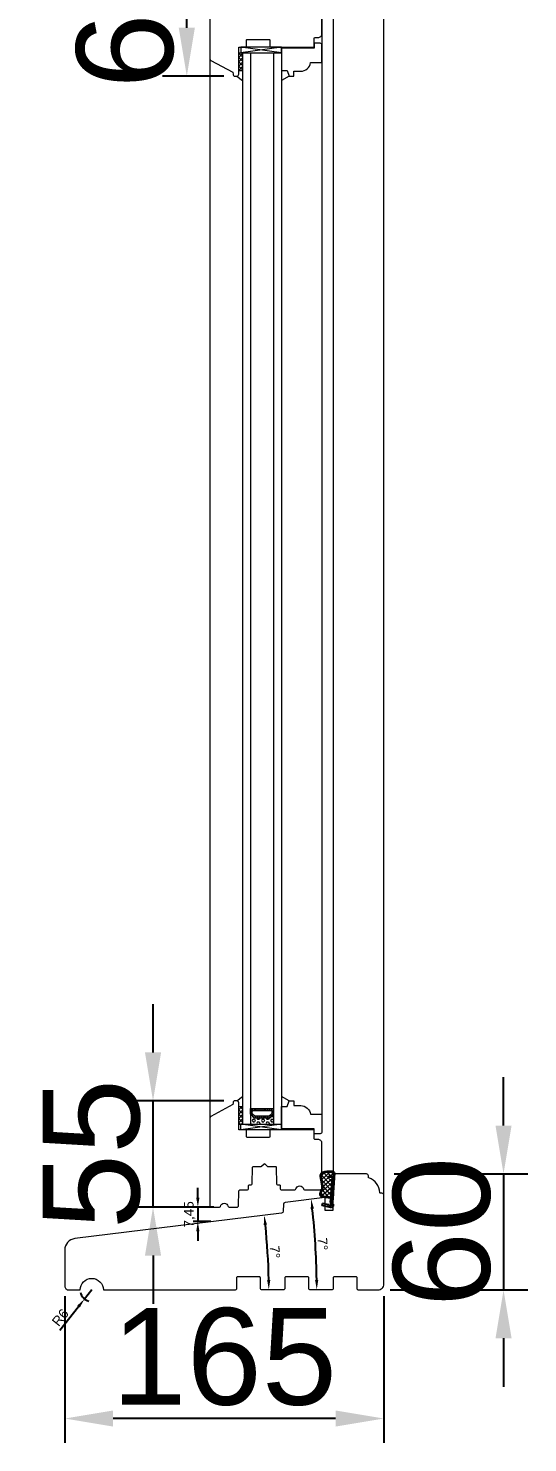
# Model space of a CAD drawing. Header units: millimetres. Extents: x 0 to 182016, y 11 to 3710.
# Drawn here: x 13452 to 13710, y 1233 to 1964 of the extents above; entities that cross this region are included whole.
import ezdxf

# ---------------------------------------------------------------- set-up
doc = ezdxf.new("R2010")
doc.units = ezdxf.units.MM
doc.layers.add('Matmenys', color=10, linetype='Continuous', lineweight=20)
doc.layers.add('Testinės profilio linijos', color=7, linetype='Continuous', lineweight=5)
doc.layers.add('Stiklo paketas', color=7, linetype='Continuous')
doc.styles.get("Standard").update_dxf_attribs({"font": 'arial.ttf'})
doc.dimstyles.new('2', dxfattribs={"dimscale": 2, "dimtxt": 2.5, "dimasz": 2.5, "dimexe": 1.25, "dimexo": 0.625, "dimtad": 1, "dimtxsty": 'Standard', "dimcen": 2.5, "dimadec": 0, "dimazin": 0, "dimtfac": 1, "dimtmove": 0, "dimatfit": 3, "dimfxl": 1, "dimarcsym": 0})
doc.dimstyles.new('Padidinti matmenys', dxfattribs={"dimscale": 10, "dimtxt": 5, "dimasz": 2.5, "dimexe": 1.25, "dimexo": 0.625, "dimtad": 1, "dimdec": 1, "dimtxsty": 'Standard', "dimcen": 2.5, "dimadec": 0, "dimazin": 0, "dimtfac": 1, "dimtdec": 1, "dimtmove": 0, "dimatfit": 3, "dimfxl": 1, "dimarcsym": 0})

# ---------------------------------------------------------------- blocks, each defined once
blk = doc.blocks.new('*D1428')
at = {"color": 0, "lineweight": -2, "transparency": 16777216}
for p, q in [((13697.41, 1397.16), (13697.41, 1422.16)), ((13640.79, 1372.16), (13709.91, 1372.16)), ((13697.41, 1372.16), (13697.41, 1312.16)), ((13638.79, 1312.16), (13709.91, 1312.16)), ((13697.41, 1287.16), (13697.41, 1262.16))]:
    blk.add_line(p, q, dxfattribs=at)
at = {"color": 0, "transparency": 16777216}
for points in [[(13693.24, 1397.16), (13701.57, 1397.16), (13697.41, 1372.16)], [(13693.24, 1287.16), (13701.57, 1287.16), (13697.41, 1312.16)]]:
    blk.add_solid(points, dxfattribs=at)
at = {"layer": 'Defpoints', "color": 0, "transparency": 16777216}
for p in [(13634.54, 1372.16), (13632.54, 1312.16), (13697.41, 1312.16)]:
    blk.add_point(p, dxfattribs=at)
at = {"color": 0, "lineweight": 5, "transparency": 16777216, "insert": (13665.63, 1342.16), "char_height": 50, "attachment_point": 5, "rotation": 90}
blk.add_mtext('60', dxfattribs=at)
blk = doc.blocks.new('*D1429')
at = {"color": 0, "lineweight": -2, "transparency": 16777216}
for p, q in [((13470.54, 1308.91), (13470.54, 1233.2)), ((13635.54, 1308.91), (13635.54, 1233.2)), ((13610.54, 1245.7), (13495.54, 1245.7))]:
    blk.add_line(p, q, dxfattribs=at)
at = {"color": 0, "transparency": 16777216}
for points in [[(13495.54, 1249.86), (13495.54, 1241.53), (13470.54, 1245.7)], [(13610.54, 1249.86), (13610.54, 1241.53), (13635.54, 1245.7)]]:
    blk.add_solid(points, dxfattribs=at)
at = {"layer": 'Defpoints', "color": 0, "transparency": 16777216}
for p in [(13470.54, 1315.16), (13635.54, 1315.16), (13470.54, 1245.7)]:
    blk.add_point(p, dxfattribs=at)
at = {"color": 0, "lineweight": 5, "transparency": 16777216, "insert": (13553.04, 1277.47), "char_height": 50, "attachment_point": 5}
blk.add_mtext('165', dxfattribs=at)
blk = doc.blocks.new('*D1436')
at = {"layer": 'Defpoints', "color": 0, "transparency": 16777216}
for p in [(13548.97, 1354.96), (13539.37, 1347.51), (13547.29, 1347.51)]:
    blk.add_point(p, dxfattribs=at)
at = {"layer": 'Matmenys', "color": 0, "lineweight": -2, "transparency": 16777216}
for p, q in [((13539.37, 1359.96), (13539.37, 1364.96)), ((13547.72, 1354.96), (13536.87, 1354.96)), ((13539.37, 1354.96), (13539.37, 1347.51)), ((13546.04, 1347.51), (13536.87, 1347.51)), ((13539.37, 1342.51), (13539.37, 1337.51))]:
    blk.add_line(p, q, dxfattribs=at)
at = {"layer": 'Matmenys', "color": 0, "transparency": 16777216}
for points in [[(13538.53, 1359.96), (13540.2, 1359.96), (13539.37, 1354.96)], [(13538.53, 1342.51), (13540.2, 1342.51), (13539.37, 1347.51)]]:
    blk.add_solid(points, dxfattribs=at)
at = {"layer": 'Matmenys', "color": 0, "lineweight": 5, "transparency": 16777216, "insert": (13535.12, 1351.24), "char_height": 5, "attachment_point": 5, "rotation": 90}
blk.add_mtext('7,45', dxfattribs=at)
blk = doc.blocks.new('*D1437')
at = {"layer": 'Defpoints', "color": 0, "transparency": 16777216}
for p in [(13547.29, 1347.51), (13582.67, 1351.85), (13575.79, 1325.19), (13572.54, 1312.36), (13583.54, 1312.36)]:
    blk.add_point(p, dxfattribs=at)
at = {"layer": 'Matmenys', "color": 0, "lineweight": -2, "transparency": 16777216}
blk.add_arc((13261.02, 1312.36), 315.03, 0.90939, 6.09061, dxfattribs=at)
at = {"layer": 'Matmenys', "color": 0, "transparency": 16777216}
for points in [[(13573.44, 1345.69), (13575.1, 1345.88), (13573.7, 1350.75)], [(13576.84, 1317.37), (13575.18, 1317.36), (13576.05, 1312.36)]]:
    blk.add_solid(points, dxfattribs=at)
at = {"layer": 'Matmenys', "color": 0, "lineweight": 5, "transparency": 16777216, "insert": (13579.2, 1331.82), "char_height": 5, "attachment_point": 5, "rotation": 273.5}
blk.add_mtext('7°', dxfattribs=at)
blk = doc.blocks.new('*D1438')
at = {"layer": 'Defpoints', "color": 0, "transparency": 16777216}
for p in [(13584.46, 1357.43), (13605.02, 1359.96), (13599.56, 1343.56), (13597.54, 1312.36), (13608.54, 1312.36)]:
    blk.add_point(p, dxfattribs=at)
at = {"layer": 'Matmenys', "color": 0, "lineweight": -2, "transparency": 16777216}
blk.add_arc((13217.38, 1312.36), 383.46, 0.7471, 6.2529, dxfattribs=at)
at = {"layer": 'Matmenys', "color": 0, "transparency": 16777216}
for points in [[(13597.73, 1354.03), (13599.38, 1354.22), (13597.98, 1359.09)], [(13601.64, 1317.37), (13599.97, 1317.36), (13600.84, 1312.36)]]:
    blk.add_solid(points, dxfattribs=at)
at = {"layer": 'Matmenys', "color": 0, "lineweight": 5, "transparency": 16777216, "insert": (13603.87, 1335.95), "char_height": 5, "attachment_point": 5, "rotation": 273.49212}
blk.add_mtext('7°', dxfattribs=at)
blk = doc.blocks.new('*D2008')
at = {"color": 0, "lineweight": -2, "transparency": 16777216}
for p, q in [((13516.2, 1434.96), (13516.2, 1459.96)), ((13552.79, 1409.96), (13503.7, 1409.96)), ((13516.2, 1354.96), (13516.2, 1409.96)), ((13540.29, 1354.96), (13503.7, 1354.96)), ((13516.2, 1329.96), (13516.2, 1304.96))]:
    blk.add_line(p, q, dxfattribs=at)
at = {"color": 0, "transparency": 16777216}
for points in [[(13512.03, 1434.96), (13520.36, 1434.96), (13516.2, 1409.96)], [(13512.03, 1329.96), (13520.36, 1329.96), (13516.2, 1354.96)]]:
    blk.add_solid(points, dxfattribs=at)
at = {"layer": 'Defpoints', "color": 0, "transparency": 16777216}
for p in [(13516.2, 1409.96), (13559.04, 1409.96), (13546.54, 1354.96)]:
    blk.add_point(p, dxfattribs=at)
at = {"color": 0, "lineweight": 5, "transparency": 16777216, "insert": (13484.52, 1382.46), "char_height": 50, "attachment_point": 5, "rotation": 90}
blk.add_mtext('55', dxfattribs=at)
blk = doc.blocks.new('*D2006')
at = {"color": 0, "lineweight": -2, "ltscale": 0.1, "transparency": 16777216}
for p, q in [((13552.79, 2004.67), (13521.16, 2004.67)), ((13533.66, 1964.67), (13533.66, 1979.67)), ((13552.79, 1939.67), (13521.16, 1939.67))]:
    blk.add_line(p, q, dxfattribs=at)
at = {"color": 0, "ltscale": 0.1, "transparency": 16777216}
for points in [[(13529.5, 1979.67), (13537.83, 1979.67), (13533.66, 2004.67)], [(13529.5, 1964.67), (13537.83, 1964.67), (13533.66, 1939.67)]]:
    blk.add_solid(points, dxfattribs=at)
at = {"layer": 'Defpoints', "color": 0, "ltscale": 0.1, "transparency": 16777216}
for p in [(13533.66, 2004.67), (13559.04, 2004.67), (13559.04, 1939.67)]:
    blk.add_point(p, dxfattribs=at)
at = {"color": 0, "ltscale": 0.1, "transparency": 16777216, "insert": (13501.88, 1972.17), "char_height": 50, "attachment_point": 5, "rotation": 90}
blk.add_mtext('65', dxfattribs=at)
blk = doc.blocks.new('*D1977')
at = {"layer": 'Defpoints', "color": 0, "transparency": 16777216}
for p in [(13484.54, 1312.16), (13480.79, 1307.48)]:
    blk.add_point(p, dxfattribs=at)
at = {"layer": 'Matmenys', "color": 0, "lineweight": -2, "transparency": 16777216}
for p, q in [((13484.54, 1312.16), (13480.79, 1307.48)), ((13467.94, 1291.43), (13477.66, 1303.57))]:
    blk.add_line(p, q, dxfattribs=at)
blk.add_arc((13484.54, 1312.16), 6, 191.93662, 255.1976, dxfattribs=at)
at = {"layer": 'Matmenys', "color": 0, "transparency": 16777216}
blk.add_solid([(13477.01, 1304.09), (13478.32, 1303.05), (13480.79, 1307.48)], dxfattribs=at)
at = {"layer": 'Matmenys', "color": 0, "lineweight": 5, "transparency": 16777216, "insert": (13468.27, 1297.93), "char_height": 5, "attachment_point": 5, "rotation": 51.32436}
blk.add_mtext('R6', dxfattribs=at)

msp = doc.modelspace()

# ---------------------------------------------------------------- hatches: boundary and pattern name
at = {"lineweight": 0, "ltscale": 0.5}
h = msp.add_hatch(dxfattribs=at)
h.set_pattern_fill('ANSI37', color=256, scale=0.5, style=0)
h.set_pattern_definition([(45, (13560.5387, 1055.8163), (-1.122532, 1.122532), []), (135, (13560.5387, 1055.8163), (-1.122532, -1.122532), [])])
h.paths.add_polyline_path([(13562.5387244, 1942.6690019), (13562.5387244, 1951.6690019), (13560.5387244, 1951.6690019), (13560.5387244, 1942.6690019)])
h = msp.add_hatch(dxfattribs=at)
h.set_pattern_fill('ANSI37', color=256, scale=0.5, style=0)
h.set_pattern_definition([(45, (13560.5387, 1804.9619), (-1.122532, 1.122532), []), (135, (13560.5387, 1804.9619), (-1.122532, -1.122532), [])])
h.paths.add_polyline_path([(13562.5387239, 1406.9617728), (13562.5387239, 1397.9617728), (13560.5387239, 1397.9617728), (13560.5387239, 1406.9617728)])
at = {"lineweight": 0}
h = msp.add_hatch(dxfattribs=at)
h.set_pattern_fill('JIS_WOOD', color=256, style=0)
h.set_pattern_definition([(315, (659.1297, 20148.7329), (-0.5, -0.5), [])])
h.paths.add_polyline_path([(13576.5380149, 1400.9617728), (13568.5380149, 1400.9617728), (13566.5380149, 1402.9617728), (13566.5380149, 1405.9617728), (13578.5745975, 1405.9795063), (13578.5380149, 1402.9617728)])
h.paths.add_polyline_path([(13568.9522284, 1401.9617728), (13576.1238013, 1401.9617728), (13577.5380149, 1403.3759864), (13577.5380149, 1404.9617728), (13567.5380149, 1404.9617728), (13567.5380149, 1403.3759864)], flags=16)
h = msp.add_hatch(dxfattribs=at)
h.set_pattern_fill('HEX', color=256, scale=0.25, style=0)
h.set_pattern_definition([(360, (659.1297, 20148.7329), (-7e-16, -1.374815), [0.79375, -1.5875]), (240, (659.1297, 20148.7329), (-1.190624716, 0.6874075), [0.79375, -1.5875]), (300, (659.9235, 20148.7329), (-1.190624716, -0.6874075), [0.79375, -1.5875])])
h.paths.add_polyline_path([(13566.5380149, 1397.9617728), (13566.5380149, 1402.9617728), (13568.5380149, 1400.9617728), (13576.5380149, 1400.9617728), (13578.5380149, 1402.9617728), (13578.5387239, 1397.9617728)])
at = {"layer": 'Matmenys'}
h = msp.add_hatch(dxfattribs=at)
h.set_pattern_fill('ANSI37', color=252, scale=0.5, angle=-183.5893456117, style=0)
h.set_pattern_definition([(221.4106544, (-258584.462, 4937.1764), (1.0500540025, -1.190606082), []), (311.4106544, (-258584.462, 4937.1764), (1.190606082, 1.0500540025), [])])
edge = h.paths.add_edge_path()
edge.add_arc((13608.8443002, 1370.2250745), 0.1, -3.5893456117, 86.4106543883)
edge.add_line((13608.8505607, 1370.3248783), (13607.302875, 1370.4219615))
edge.add_arc((13607.3185262, 1370.6714711), 0.25, 86.4106543883, 266.4106543883, ccw=False)
edge.add_line((13607.3341774, 1370.9209807), (13609.3808824, 1370.792595))
edge.add_arc((13609.3746219, 1370.6927912), 0.1, -3.589345619, 86.4106543883, ccw=False)
edge.add_line((13609.4744257, 1370.6865307), (13609.5500687, 1370.6817858))
edge.add_line((13609.5500687, 1370.6817858), (13609.6743831, 1372.6635867))
edge.add_spline(control_points=[(13609.6743831, 1372.6635867), (13609.6625808, 1372.7427452), (13609.6514052, 1372.8127368), (13609.6296113, 1372.8964876), (13609.6202255, 1372.9200519), (13609.6075306, 1372.943935), (13609.6012814, 1372.9519946), (13609.5756925, 1372.9764824), (13609.5464555, 1372.9953753), (13609.4421358, 1373.0290786), (13609.3692035, 1373.0422005), (13609.1162205, 1373.0619027), (13608.9023864, 1373.0514044), (13608.4599079, 1373.0320762), (13608.2405791, 1373.0276009), (13607.8206882, 1373.0265247), (13607.617602, 1373.0295567), (13607.0273947, 1373.0422671), (13606.6593446, 1373.0554435), (13605.9061632, 1373.0551818), (13605.5294133, 1373.0366855), (13604.9363088, 1372.9334992), (13604.7087379, 1372.8736051), (13604.3116367, 1372.7205695), (13604.139849, 1372.6378201), (13603.7986813, 1372.4338199), (13603.6324786, 1372.3137051), (13603.3413189, 1372.04626), (13603.2177389, 1371.8985864), (13603.0580201, 1371.6174018), (13603.0104662, 1371.4821056), (13602.9508612, 1371.1808067), (13602.9401579, 1371.0172067), (13602.9539018, 1370.4326099), (13603.048656, 1369.9686944), (13603.2203983, 1369.0761982), (13603.3040929, 1368.649118), (13603.5152792, 1367.5707694), (13603.6490133, 1366.9127188), (13603.7739393, 1365.9196169), (13603.8044331, 1365.6160157), (13603.8287686, 1364.9939721), (13603.8212278, 1364.6780681), (13603.7363435, 1364.1288598), (13603.6750048, 1363.8927764), (13603.5025445, 1363.492125), (13603.407696, 1363.3334925), (13603.2234277, 1363.0348337), (13603.1335701, 1362.8933765), (13602.9774871, 1362.5915936), (13602.9075169, 1362.4265409), (13602.7877857, 1362.0614191), (13602.7447832, 1361.860469), (13602.7208845, 1361.5210524), (13602.7340903, 1361.3790669), (13602.7941295, 1361.1838463), (13602.8308697, 1361.1185185), (13602.9394188, 1360.9917951), (13603.011485, 1360.9326173), (13603.2755726, 1360.7755397), (13603.5166808, 1360.69404), (13604.0670918, 1360.5774227), (13604.3752869, 1360.5408912), (13604.9715047, 1360.4876197), (13605.2590557, 1360.4683973), (13605.7895456, 1360.4250378), (13606.037804, 1360.4029016), (13606.4426063, 1360.3666873), (13606.6000097, 1360.3526009), (13606.9239421, 1360.3244788), (13607.1022593, 1360.3094427), (13607.4051264, 1360.2411577), (13607.5229484, 1360.2055227), (13607.7354271, 1360.109926), (13607.8293419, 1360.056779), (13607.9745357, 1359.9381383), (13608.0295538, 1359.8825161), (13608.1186458, 1359.7587488), (13608.1515252, 1359.6951218), (13608.1996933, 1359.5762577), (13608.2165746, 1359.5191807), (13608.2425185, 1359.4186003), (13608.2522361, 1359.3742047), (13608.261272, 1359.3332084)], knot_values=[0, 0, 0, 0, 0.2245066002, 0.2245066002, 0.377043448, 0.377043448, 0.5295802957, 0.5295802957, 0.8082977366, 0.8082977366, 1.0870151774, 1.0870151774, 1.6244414062, 1.6244414062, 2.161867635, 2.161867635, 2.6992938638, 2.6992938638, 3.7741463214, 3.7741463214, 5.0334406395, 5.0334406395, 5.8656302806, 5.8656302806, 6.5060139406, 6.5060139406, 7.1463976006, 7.1463976006, 7.7996240151, 7.7996240151, 8.3563201169, 8.3563201169, 8.9130162187, 8.9130162187, 10.239934143, 10.239934143, 11.5668520673, 11.5668520673, 13.5970761059, 13.5970761059, 14.4582175179, 14.4582175179, 15.3193589298, 15.3193589298, 15.9856015553, 15.9856015553, 16.5061017172, 16.5061017172, 17.0266018791, 17.0266018791, 17.547102041, 17.547102041, 18.1672448488, 18.1672448488, 18.7176261004, 18.7176261004, 19.1465766047, 19.1465766047, 19.5755271091, 19.5755271091, 20.3898249977, 20.3898249977, 21.2041228863, 21.2041228863, 21.9655448497, 21.9655448497, 22.7269668131, 22.7269668131, 23.2229068178, 23.2229068178, 23.7188468224, 23.7188468224, 24.0184411081, 24.0184411081, 24.2549295987, 24.2549295987, 24.4119994701, 24.4119994701, 24.5501072405, 24.5501072405, 24.6882150108, 24.6882150108, 24.8099116426, 24.8099116426, 24.8099116426, 24.8099116426], degree=3, periodic=0)
edge.add_line((13608.261272, 1359.3332084), (13608.9441041, 1370.218814))

# ---------------------------------------------------------------- linework, layer by layer
at = {"lineweight": 9}
for p, q in [((13603.5387239, 2250.1922216), (13603.5387239, 1402.9617728)), ((13562.5387239, 1951.6690019), (13562.5387239, 1397.9618579)), ((13566.5387239, 1951.6690019), (13566.5387239, 1397.9618579)), ((13578.5387239, 1951.6690019), (13578.5387239, 1397.9618579)), ((13582.5387239, 1951.6690019), (13582.5387239, 1397.9618579))]:
    msp.add_line(p, q, dxfattribs=at)
at = {"lineweight": 0}
for p, q in [((13582.5380153, 1951.6690019), (13561.5380153, 1954.6690019)), ((13582.5380153, 1954.6690019), (13561.5380153, 1951.6690019)), ((13560.5387244, 1951.6690019), (13563.5387244, 1951.6690019)), ((13559.5387244, 1939.6690019), (13562.5387244, 1937.3823368)), ((13560.5387244, 1942.6690019), (13562.5387244, 1942.6690019)), ((13586.5387244, 1939.6690019), (13582.5387244, 1937.3823368)), ((13559.5387239, 1409.9617728), (13562.5387239, 1412.2484379)), ((13586.5387239, 1409.9617728), (13582.5387239, 1412.2484379)), ((13560.5387239, 1406.9617728), (13562.5387239, 1406.9617728)), ((13560.5387239, 1397.9617728), (13563.5387239, 1397.9617728)), ((13582.5380149, 1397.9617728), (13561.5380149, 1394.9617728)), ((13582.5380149, 1394.9617728), (13561.5380149, 1397.9617728))]:
    msp.add_line(p, q, dxfattribs=at)
for p, q in [((13608.8505607, 1370.3248783), (13607.302875, 1370.4219615)), ((13609.3808824, 1370.792595), (13607.3341774, 1370.9209807)), ((13608.013612, 1355.3850489), (13608.9441041, 1370.218814)), ((13608.5173057, 1355.4282668), (13609.4744257, 1370.6865307)), ((13609.4744257, 1370.6865307), (13609.5500687, 1370.6817858)), ((13603.6348149, 1355.863033), (13603.8554697, 1356.8383849)), ((13607.9819053, 1354.8795864), (13603.6348149, 1355.863033)), ((13607.0754762, 1356.1099197), (13603.8554697, 1356.8383849)), ((13606.9651488, 1355.6222437), (13607.0754762, 1356.1099197)), ((13608.013612, 1355.3850489), (13606.9651488, 1355.6222437)), ((13607.9726664, 1354.7323005), (13607.9819053, 1354.8795864)), ((13608.4716856, 1354.7009981), (13607.9726664, 1354.7323005)), ((13609.5381503, 1355.7313394), (13608.4716856, 1354.7009981)), ((13609.5850482, 1356.47898), (13608.5173057, 1355.4282668)), ((13609.5381503, 1355.7313394), (13609.5850482, 1356.47898))]:
    msp.add_line(p, q)
at = {"color": 1}
for p, q in [((13609.6743831, 1372.6635867), (13608.7187258, 1357.4286419)), ((13609.9711032, 1372.7078269), (13609.0098085, 1357.3830115)), ((13607.9683039, 1359.2686356), (13607.8578743, 1357.5081843))]:
    msp.add_line(p, q, dxfattribs=at)
at = {"lineweight": 0}
for points in [[(13582.5380153, 1954.6690019), (13561.5380153, 1954.6690019), (13561.5380153, 1951.6690019), (13582.5380153, 1951.6690019)], [(13576.5380149, 1400.9617728), (13568.5380149, 1400.9617728), (13566.5380149, 1402.9617728), (13566.5380149, 1405.9617728), (13578.5380149, 1405.9617728), (13578.5380149, 1402.9617728)], [(13576.1238013, 1401.9617728), (13568.9522284, 1401.9617728), (13567.5380149, 1403.3759864), (13567.5380149, 1404.9617728), (13577.5380149, 1404.9617728), (13577.5380149, 1403.3759864)], [(13582.5380149, 1394.9617728), (13561.5380149, 1394.9617728), (13561.5380149, 1397.9617728), (13582.5380149, 1397.9617728)]]:
    msp.add_lwpolyline(points, close=True, dxfattribs=at)
for points in [[(13597.5387244, 1946.6690019), (13603.5387244, 1946.6690019), (13603.5387244, 1955.6690019, 0.4142135624), (13602.5387244, 1956.6690019), (13599.5387244, 1956.6690019), (13599.5387244, 1954.1690019), (13582.5387244, 1954.1690019), (13582.5387244, 1942.6690019), (13585.5387244, 1942.6690019), (13586.5387244, 1939.6690019), (13589.0387244, 1939.6690019), (13589.0387244, 1942.1690019), (13592.5637872, 1942.1690019, 0.3851703882), (13597.5387244, 1946.6690019)], [(13597.5387239, 1402.9617728), (13603.5387239, 1402.9617728), (13603.5387239, 1393.9617728, -0.4142135624), (13602.5387239, 1392.9617728), (13599.5387239, 1392.9617728), (13599.5387239, 1395.4617728), (13582.5387239, 1395.4617728), (13582.5387239, 1406.9617728), (13585.5387239, 1406.9617728), (13586.5387239, 1409.9617728), (13589.0387239, 1409.9617728), (13589.0387239, 1407.4617728), (13592.5637867, 1407.4617728, -0.3851703882), (13597.5387239, 1402.9617728)]]:
    msp.add_lwpolyline(points, format="xyb", dxfattribs=at)
at = {"lineweight": 5}
for points in [[(13560.4688328, 1355.9530463), (13560.5300732, 1362.9704994, -0.4116598905), (13561.5300351, 1363.9617728), (13565.0685606, 1363.9617728, 0.4040361542), (13565.568273, 1364.4443231), (13565.6286133, 1366.1722427, -0.4040262258), (13565.9284306, 1366.4617728), (13566.9815522, 1366.4617728, 0.4091108014), (13567.481476, 1366.9530466), (13567.6335788, 1375.6670086, -0.4091108014), (13567.9335331, 1375.9617728), (13571.9573531, 1375.9617728, 0.1989123674), (13572.3109065, 1376.1082194), (13573.5765919, 1377.3739049, -0.4142135624), (13574.000856, 1377.3739049), (13575.2665414, 1376.1082194, 0.1989123674), (13575.6200948, 1375.9617728), (13579.6439148, 1375.9617728, -0.4091108014), (13579.9438691, 1375.6670086), (13580.0959718, 1366.9530466, 0.4091108014), (13580.5958957, 1366.4617728), (13581.6490173, 1366.4617728, -0.4040262258), (13581.9488345, 1366.1722427), (13582.0091748, 1364.4443231, 0.4040262258), (13582.5088702, 1363.9617728), (13589.5892342, 1363.9617728, 0.3563939587), (13590.0791321, 1364.3617728, -0.8164965809), (13593.9983157, 1364.3617728, 0.3563939587), (13594.4882137, 1363.9617728), (13602.5387239, 1363.9617728, 0.4142135624), (13603.5387239, 1364.9617728), (13603.5387239, 1387.9617728, 0.4142135624), (13601.5387239, 1389.9617728), (13599.8361173, 1389.9617728, -0.4116598905), (13599.5361287, 1390.2591549), (13599.499415, 1394.4661361, 0.4116598905), (13598.999434, 1394.9617728), (13577.069287, 1394.9617728, 0.4116598905), (13576.569306, 1394.4661361), (13576.5413191, 1391.2591549, -0.4116598905), (13576.2413306, 1390.9617728), (13564.8361173, 1390.9617728, -0.4116598905), (13564.5361287, 1391.2591549), (13564.5081418, 1394.4661361, 0.4116598905), (13564.0081609, 1394.9617728), (13560.5387239, 1394.9617728), (13560.5387239, 1408.9617728, 0.4142135624), (13559.5387239, 1409.9617728), (13558.5474889, 1409.9617728, 0.4116598905), (13557.547527, 1408.9704994), (13557.5387239, 1407.9617728), (13546.0692524, 1401.8633466, 0.2773245441), (13545.5387239, 1400.980399), (13545.5387239, 1355.9617728, 0.4142135624), (13546.5387239, 1354.9617728), (13550.5892342, 1354.9617728, 0.3563939587), (13551.0791321, 1355.3617728, -0.8164965809), (13554.9983157, 1355.3617728, 0.3563939587), (13555.4882137, 1354.9617728), (13559.4688709, 1354.9617728, 0.4116598905)], [(13490.5387261, 1312.1617728), (13558.5387261, 1312.1617728, 0.4142135624), (13559.5387261, 1313.1617728), (13559.5387261, 1318.6617728, -0.4142135624), (13560.0387261, 1319.1617728), (13571.0387261, 1319.1617728, -0.4142135624), (13571.5387261, 1318.6617728), (13571.5387261, 1313.3617728, 0.4142135624), (13572.5387261, 1312.3617728), (13583.5387261, 1312.3617728, 0.4142135624), (13584.5387261, 1313.3617728), (13584.5387261, 1318.6617728, -0.4142135624), (13585.0387261, 1319.1617728), (13596.0387261, 1319.1617728, -0.4142135624), (13596.5387261, 1318.6617728), (13596.5387261, 1313.3617728, 0.4142135624), (13597.5387261, 1312.3617728), (13608.5387261, 1312.3617728, 0.4142135624), (13609.5387261, 1313.3617728), (13609.5387261, 1318.6617728, -0.4142135624), (13610.0387261, 1319.1617728), (13621.0387261, 1319.1617728, -0.4142135624), (13621.5387261, 1318.6617728), (13621.5387261, 1313.1617728, 0.4142135624), (13622.5387261, 1312.1617728), (13632.5387261, 1312.1617728, 0.4142135624), (13635.5387261, 1315.1617728), (13635.5387243, 1361.1617728, 0.4142135624), (13634.5387243, 1362.1617728), (13633.8293977, 1362.1617728, -0.4001549105), (13633.5297466, 1362.4473074, 0.3090857966), (13627.7414634, 1370.0966181, -0.3199404334), (13627.5368335, 1370.3784413), (13627.5299213, 1371.1704994, 0.4116598904), (13626.5299594, 1372.1617728), (13610.6347576, 1372.1617728, 0.4116598905), (13609.6347956, 1371.1704994), (13609.5473746, 1361.1530463, -0.2023892741), (13609.2387239, 1360.4392157), (13609.2387239, 1353.1617728), (13605.2387239, 1353.1617728), (13605.2387239, 1359.9617728), (13605.0780633, 1359.9617728, 0.0305527633), (13605.0171287, 1359.9580459), (13584.4559815, 1357.4334545, 0.3763733489), (13583.5778889, 1356.4496349), (13583.5463769, 1352.8387159, -0.3763733489), (13582.6682843, 1351.8548963), (13475.8075101, 1338.734043, 0.3788661087), (13470.5387261, 1332.7787661), (13470.5387261, 1314.1617728, 0.4142135624), (13472.5387261, 1312.1617728), (13478.5387261, 1312.1617728, -1)]]:
    msp.add_lwpolyline(points, format="xyb", close=True, dxfattribs=at)
for centre, radius, start, end in [((13607.3185262, 1370.6714711), 0.25, 86.4106543894, 266.4106543894), ((13608.8443002, 1370.2250745), 0.1, 356.4106543908, 86.4106543894), ((13609.3746219, 1370.6927912), 0.1, 356.4106543908, 86.4106543894)]:
    msp.add_arc(centre, radius, start, end)
at = {"color": 1}
msp.add_spline([(13609.9711032, 1372.7078269), (13609.8806064, 1373.0693272), (13608.6067479, 1373.3388681), (13603.914375, 1372.8504788), (13602.8243687, 1371.807281), (13602.8057523, 1369.6438092), (13603.1361262, 1367.9457693), (13603.4830425, 1365.7803285), (13603.2836138, 1363.7436068), (13602.8074448, 1362.915362), (13602.5271814, 1361.0608219), (13605.23936, 1360.168376), (13606.7182356, 1360.0412085), (13607.4055035, 1359.9232371), (13607.8473888, 1359.6210314), (13607.9683039, 1359.2686356)], degree=3, dxfattribs=at)
msp.add_open_spline([(13609.6743831, 1372.6635867), (13609.6625808, 1372.7427452), (13609.6514052, 1372.8127368), (13609.6296113, 1372.8964876), (13609.6202255, 1372.9200519), (13609.6075306, 1372.943935), (13609.6012814, 1372.9519946), (13609.5756925, 1372.9764824), (13609.5464555, 1372.9953753), (13609.4421358, 1373.0290786), (13609.3692035, 1373.0422005), (13609.1162205, 1373.0619027), (13608.9023864, 1373.0514044), (13608.4599079, 1373.0320762), (13608.2405791, 1373.0276009), (13607.8206882, 1373.0265247), (13607.617602, 1373.0295567), (13607.0273947, 1373.0422671), (13606.6593446, 1373.0554435), (13605.9061632, 1373.0551818), (13605.5294133, 1373.0366855), (13604.9363088, 1372.9334992), (13604.7087379, 1372.8736051), (13604.3116367, 1372.7205695), (13604.139849, 1372.6378201), (13603.7986813, 1372.4338199), (13603.6324786, 1372.3137051), (13603.3413189, 1372.04626), (13603.2177389, 1371.8985864), (13603.0580201, 1371.6174018), (13603.0104662, 1371.4821056), (13602.9508612, 1371.1808067), (13602.9401579, 1371.0172067), (13602.9539018, 1370.4326099), (13603.048656, 1369.9686944), (13603.2203983, 1369.0761982), (13603.3040929, 1368.649118), (13603.5152792, 1367.5707694), (13603.6490133, 1366.9127188), (13603.7739393, 1365.9196169), (13603.8044331, 1365.6160157), (13603.8287686, 1364.9939721), (13603.8212278, 1364.6780681), (13603.7363435, 1364.1288598), (13603.6750048, 1363.8927764), (13603.5025445, 1363.492125), (13603.407696, 1363.3334925), (13603.2234277, 1363.0348337), (13603.1335701, 1362.8933765), (13602.9774871, 1362.5915936), (13602.9075169, 1362.4265409), (13602.7877857, 1362.0614191), (13602.7447832, 1361.860469), (13602.7208845, 1361.5210524), (13602.7340903, 1361.3790669), (13602.7941295, 1361.1838463), (13602.8308697, 1361.1185185), (13602.9394188, 1360.9917951), (13603.011485, 1360.9326173), (13603.2755726, 1360.7755397), (13603.5166808, 1360.69404), (13604.0670918, 1360.5774227), (13604.3752869, 1360.5408912), (13604.9715047, 1360.4876197), (13605.2590557, 1360.4683973), (13605.7895456, 1360.4250378), (13606.037804, 1360.4029016), (13606.4426063, 1360.3666873), (13606.6000097, 1360.3526009), (13606.9239421, 1360.3244788), (13607.1022593, 1360.3094427), (13607.4051264, 1360.2411577), (13607.5229484, 1360.2055227), (13607.7354271, 1360.109926), (13607.8293419, 1360.056779), (13607.9745357, 1359.9381383), (13608.0295538, 1359.8825161), (13608.1186458, 1359.7587488), (13608.1515252, 1359.6951218), (13608.1996933, 1359.5762577), (13608.2165746, 1359.5191807), (13608.2425185, 1359.4186003), (13608.2522361, 1359.3742047), (13608.261272, 1359.3332084)], degree=3, knots=[0, 0, 0, 0, 0.2245066002, 0.2245066002, 0.377043448, 0.377043448, 0.5295802957, 0.5295802957, 0.8082977366, 0.8082977366, 1.0870151774, 1.0870151774, 1.6244414062, 1.6244414062, 2.161867635, 2.161867635, 2.6992938638, 2.6992938638, 3.7741463214, 3.7741463214, 5.0334406395, 5.0334406395, 5.8656302806, 5.8656302806, 6.5060139406, 6.5060139406, 7.1463976006, 7.1463976006, 7.7996240151, 7.7996240151, 8.3563201169, 8.3563201169, 8.9130162187, 8.9130162187, 10.239934143, 10.239934143, 11.5668520673, 11.5668520673, 13.5970761059, 13.5970761059, 14.4582175179, 14.4582175179, 15.3193589298, 15.3193589298, 15.9856015553, 15.9856015553, 16.5061017172, 16.5061017172, 17.0266018791, 17.0266018791, 17.547102041, 17.547102041, 18.1672448488, 18.1672448488, 18.7176261004, 18.7176261004, 19.1465766047, 19.1465766047, 19.5755271091, 19.5755271091, 20.3898249977, 20.3898249977, 21.2041228863, 21.2041228863, 21.9655448497, 21.9655448497, 22.7269668131, 22.7269668131, 23.2229068178, 23.2229068178, 23.7188468224, 23.7188468224, 24.0184411081, 24.0184411081, 24.2549295987, 24.2549295987, 24.4119994701, 24.4119994701, 24.5501072405, 24.5501072405, 24.6882150108, 24.6882150108, 24.8099116426, 24.8099116426, 24.8099116426, 24.8099116426], dxfattribs=at)
at = {"layer": 'Stiklo paketas', "lineweight": 5}
msp.add_lwpolyline([(13545.5387243, 1996.3519076), (13545.5387243, 1948.6503757, 0.2773245441), (13546.0692528, 1947.7674281), (13557.5387243, 1941.6690019), (13557.5475274, 1940.6602754, 0.4116598905), (13558.5474893, 1939.6690019), (13559.5387243, 1939.6690019, 0.4142135624), (13560.5387243, 1940.6690019), (13560.5387243, 1954.6690019), (13564.0081613, 1954.6690019, 0.4116598905), (13564.5081422, 1955.1646387), (13564.5361291, 1958.3716199, -0.4116598905), (13564.8361177, 1958.6690019), (13576.241331, 1958.6690019, -0.4116598905), (13576.5413195, 1958.3716199), (13576.5693064, 1955.1646387, 0.4116598905), (13577.0692874, 1954.6690019), (13598.9994344, 1954.6690019, 0.4116598905), (13599.4994153, 1955.1646387), (13599.5361291, 1959.3716199, -0.4116598905), (13599.8361177, 1959.6690019), (13601.5387243, 1959.6690019, 0.4142135624), (13603.5387243, 1961.6690019), (13603.5387243, 1982.6690019, 0.4142135624)], format="xyb", dxfattribs=at)
at = {"layer": 'Testinės profilio linijos', "lineweight": 5}
for p, q in [((13609.538724, 1361.0302358), (13609.538724, 2293.37824)), ((13635.5387241, 1361.1611677), (13635.538723, 2293.0601039)), ((13545.5387245, 2251.5082462), (13545.5387239, 1400.980399))]:
    msp.add_line(p, q, dxfattribs=at)

# ---------------------------------------------------------------- dimensions: what is measured, and where the dimension line sits
at = {"color": 1, "ltscale": 0.1}
dim = msp.add_linear_dim(base=(13533.6633621, 2004.6690019), p1=(13559.0431068, 1939.6690019), p2=(13559.0387243, 2004.6690019), angle=90, dimstyle='Padidinti matmenys', dxfattribs=at)
dim.commit()
dim.dimension.update_dxf_attribs({"geometry": '*D2006', "text_midpoint": (13533.6633621, 1972.1690019), "dimtype": 160})
at = {"color": 1, "lineweight": 5}
for base, p1, p2, picture, middle in [((13516.1977871, 1409.9617728), (13546.5387239, 1354.9617728), (13559.0431064, 1409.9617728), '*D2008', (13516.1977871, 1382.4617728)), ((13697.4067079, 1312.1617728), (13634.5387239, 1372.1617728), (13632.5387261, 1312.1617728), '*D1428', (13697.4067079, 1342.1617728))]:
    dim = msp.add_linear_dim(base=base, p1=p1, p2=p2, angle=90, dimstyle='Padidinti matmenys', dxfattribs=at)
    dim.commit()
    dim.dimension.update_dxf_attribs({"geometry": picture, "text_midpoint": middle, "dimtype": 160})
dim = msp.add_linear_dim(base=(13470.5387261, 1245.6961139), p1=(13635.5387261, 1315.1617728), p2=(13470.5387261, 1315.1617728), dimstyle='Padidinti matmenys', dxfattribs=at)
dim.commit()
dim.dimension.update_dxf_attribs({"geometry": '*D1429', "text_midpoint": (13553.0387261, 1277.4747633)})
at = {"layer": 'Matmenys', "lineweight": 5}
dim = msp.add_linear_dim(base=(13539.3663319, 1347.5116013), p1=(13548.9739025, 1354.9617728), p2=(13547.2949852, 1347.5116013), angle=90, dimstyle='2', dxfattribs=at)
dim.commit()
dim.dimension.update_dxf_attribs({"geometry": '*D1436', "text_midpoint": (13539.3663319, 1351.2366871), "dimtype": 160})
dim = msp.add_angular_dim_2l(base=(13599.5646878, 1343.5595138), line1=((13597.5387261, 1312.3617728), (13608.5387261, 1312.3617728)), line2=((13605.0171287, 1359.9580459), (13584.4559815, 1357.4334545)), dimstyle='2', dxfattribs=at)
dim.commit()
dim.dimension.update_dxf_attribs({"geometry": '*D1438', "text_midpoint": (13600.1238858, 1335.7187565), "dimtype": 162})
dim = msp.add_angular_dim_2l(base=(13575.786861, 1325.1874334), line1=((13572.5387261, 1312.3617728), (13583.5387261, 1312.3617728)), line2=((13582.6682843, 1351.8548963), (13547.2949852, 1347.5116013)), dimstyle='2', dxfattribs=at)
dim.commit()
dim.dimension.update_dxf_attribs({"geometry": '*D1437', "text_midpoint": (13579.203475, 1331.8225485)})
dim = msp.add_radius_dim(center=(13484.5387261, 1312.1617728), mpoint=(13480.7892616, 1307.4775957), dimstyle='2', dxfattribs=at)
dim.commit()
dim.dimension.update_dxf_attribs({"geometry": '*D1977', "text_midpoint": (13468.2719477, 1297.9252646)})

doc.saveas('drawing.dxf')
